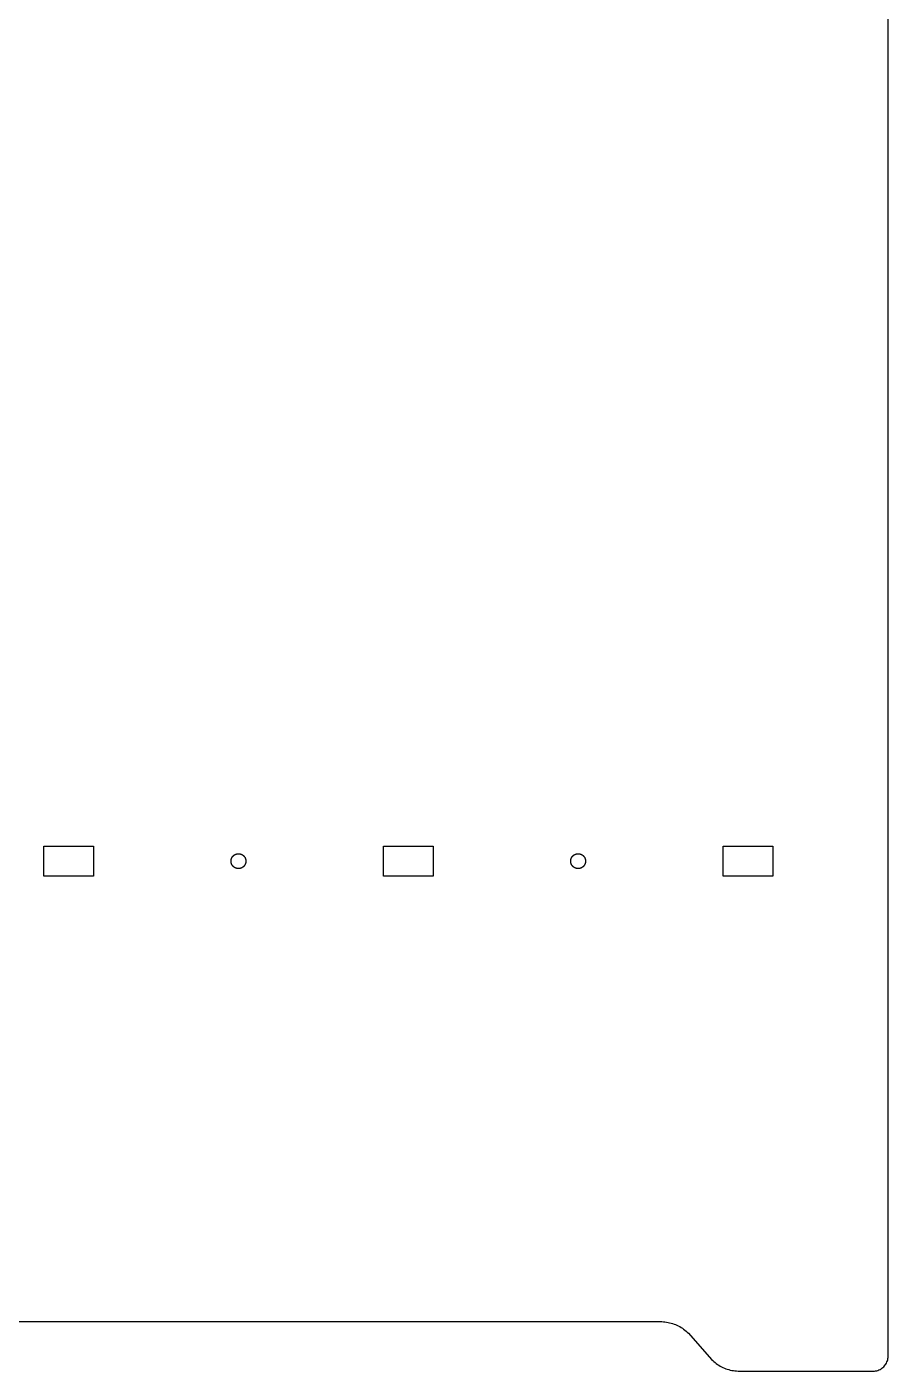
# Model space of a CAD drawing. Header units: metres. Extents: x -178 to 166, y -272 to 272.
# Drawn here: x -8.4 to 165.5, y -271.5 to 0 of the extents above; entities that cross this region are included whole.
import ezdxf

# ---------------------------------------------------------------- set-up
doc = ezdxf.new("R2010")
doc.units = ezdxf.units.M

msp = doc.modelspace()

# ---------------------------------------------------------------- linework, layer by layer
for p, q in [((165.5, -268.5), (165.5, 258.5)), ((-5.00002, -171.5), (-5.00002, -165.5)), ((-5.00002, -165.5), (4.99998, -165.5)), ((4.99998, -165.5), (4.99998, -171.5)), ((63.6, -171.5), (63.6, -165.5)), ((63.6, -165.5), (73.6, -165.5)), ((73.6, -165.5), (73.6, -171.5)), ((132.2, -171.5), (132.2, -165.5)), ((132.2, -165.5), (142.2, -165.5)), ((142.2, -165.5), (142.2, -171.5)), ((32.8082, -168.343), (32.8112, -168.317)), ((32.8112, -168.317), (32.8146, -168.291)), ((32.8146, -168.291), (32.8185, -168.265)), ((32.8185, -168.265), (32.8228, -168.24)), ((32.8228, -168.24), (32.8275, -168.214)), ((32.8275, -168.214), (32.8328, -168.188)), ((32.8328, -168.188), (32.8384, -168.163)), ((32.8384, -168.163), (32.8445, -168.137)), ((32.8445, -168.137), (32.8511, -168.112)), ((32.8511, -168.112), (32.8581, -168.087)), ((32.8581, -168.087), (32.8655, -168.061)), ((32.8655, -168.061), (32.8734, -168.036)), ((32.8734, -168.036), (32.8817, -168.012)), ((32.8817, -168.012), (32.8904, -167.987)), ((32.8904, -167.987), (32.8996, -167.962)), ((32.8996, -167.962), (32.9092, -167.938)), ((32.9092, -167.938), (32.9192, -167.914)), ((32.9192, -167.914), (32.9297, -167.89)), ((32.9297, -167.89), (32.9405, -167.866)), ((32.9405, -167.866), (32.9518, -167.842)), ((32.9518, -167.842), (32.9635, -167.819)), ((32.9635, -167.819), (32.9756, -167.796)), ((32.9756, -167.796), (32.9881, -167.773)), ((32.9881, -167.773), (33.0009, -167.75)), ((33.0009, -167.75), (33.0142, -167.727)), ((33.0142, -167.727), (33.0279, -167.705)), ((33.0279, -167.705), (33.042, -167.683)), ((33.042, -167.683), (33.0564, -167.661)), ((33.0564, -167.661), (33.0713, -167.64)), ((33.0713, -167.64), (33.0865, -167.618)), ((33.0865, -167.618), (33.102, -167.597)), ((33.102, -167.597), (33.118, -167.577)), ((33.118, -167.577), (33.1343, -167.556)), ((33.1343, -167.556), (33.1509, -167.536)), ((33.1509, -167.536), (33.1679, -167.516)), ((33.1679, -167.516), (33.1853, -167.496)), ((33.1853, -167.496), (33.203, -167.477)), ((33.203, -167.477), (33.221, -167.458)), ((33.221, -167.458), (33.2393, -167.439)), ((33.2393, -167.439), (33.258, -167.421)), ((33.258, -167.421), (33.277, -167.403)), ((33.277, -167.403), (33.2963, -167.385)), ((33.2963, -167.385), (33.3159, -167.368)), ((33.3159, -167.368), (33.3358, -167.351)), ((33.3358, -167.351), (33.356, -167.334)), ((33.356, -167.334), (33.3765, -167.318)), ((33.3765, -167.318), (33.3973, -167.302)), ((33.3973, -167.302), (33.4183, -167.286)), ((33.4183, -167.286), (33.4396, -167.271)), ((33.4396, -167.271), (33.4612, -167.256)), ((33.4612, -167.256), (33.483, -167.242)), ((33.483, -167.242), (33.5051, -167.228)), ((33.5051, -167.228), (33.5274, -167.214)), ((33.5274, -167.214), (33.55, -167.201)), ((33.55, -167.201), (33.5728, -167.188)), ((33.5728, -167.188), (33.5958, -167.176)), ((33.5958, -167.176), (33.619, -167.163)), ((33.619, -167.163), (33.6424, -167.152)), ((33.6424, -167.152), (33.6661, -167.141)), ((33.6661, -167.141), (33.6899, -167.13)), ((33.6899, -167.13), (33.7139, -167.119)), ((33.7139, -167.119), (33.7381, -167.109)), ((33.7381, -167.109), (33.7624, -167.1)), ((33.7624, -167.1), (33.787, -167.09)), ((33.787, -167.09), (33.8116, -167.082)), ((33.8116, -167.082), (33.8365, -167.073)), ((33.8365, -167.073), (33.8614, -167.066)), ((33.8614, -167.066), (33.8865, -167.058)), ((33.8865, -167.058), (33.9118, -167.051)), ((33.9118, -167.051), (33.9371, -167.045)), ((33.9371, -167.045), (33.9626, -167.038)), ((33.9626, -167.038), (33.9881, -167.033)), ((33.9881, -167.033), (34.0138, -167.028)), ((34.0138, -167.028), (34.0395, -167.023)), ((34.0395, -167.023), (34.0653, -167.018)), ((34.0653, -167.018), (34.0912, -167.015)), ((34.0912, -167.015), (34.1172, -167.011)), ((34.1172, -167.011), (34.1432, -167.008)), ((34.1432, -167.008), (34.1693, -167.006)), ((34.1693, -167.006), (34.1953, -167.004)), ((34.1953, -167.004), (34.2215, -167.002)), ((34.2215, -167.002), (34.2476, -167.001)), ((34.2476, -167.001), (34.2738, -167)), ((34.2738, -167), (34.3, -167)), ((34.3, -167), (34.3262, -167)), ((34.3262, -167), (34.3523, -167.001)), ((34.3523, -167.001), (34.3785, -167.002)), ((34.3785, -167.002), (34.4046, -167.004)), ((34.4046, -167.004), (34.4307, -167.006)), ((34.4307, -167.006), (34.4568, -167.008)), ((34.4568, -167.008), (34.4828, -167.011)), ((34.4828, -167.011), (34.5087, -167.015)), ((34.5087, -167.015), (34.5346, -167.018)), ((34.5346, -167.018), (34.5605, -167.023)), ((34.5605, -167.023), (34.5862, -167.028)), ((34.5862, -167.028), (34.6118, -167.033)), ((34.6118, -167.033), (34.6374, -167.038)), ((34.6374, -167.038), (34.6629, -167.045)), ((34.6629, -167.045), (34.6882, -167.051)), ((34.6882, -167.051), (34.7134, -167.058)), ((34.7134, -167.058), (34.7385, -167.066)), ((34.7385, -167.066), (34.7635, -167.073)), ((34.7635, -167.073), (34.7883, -167.082)), ((34.7883, -167.082), (34.813, -167.09)), ((34.813, -167.09), (34.8375, -167.1)), ((34.8375, -167.1), (34.8619, -167.109)), ((34.8619, -167.109), (34.8861, -167.119)), ((34.8861, -167.119), (34.9101, -167.13)), ((34.9101, -167.13), (34.9339, -167.141)), ((34.9339, -167.141), (34.9575, -167.152)), ((34.9575, -167.152), (34.981, -167.163)), ((34.981, -167.163), (35.0042, -167.176)), ((35.0042, -167.176), (35.0272, -167.188)), ((35.0272, -167.188), (35.05, -167.201)), ((35.05, -167.201), (35.0725, -167.214)), ((35.0725, -167.214), (35.0949, -167.228)), ((35.0949, -167.228), (35.1169, -167.242)), ((35.1169, -167.242), (35.1388, -167.256)), ((35.1388, -167.256), (35.1604, -167.271)), ((35.1604, -167.271), (35.1817, -167.286)), ((35.1817, -167.286), (35.2027, -167.302)), ((35.2027, -167.302), (35.2235, -167.318)), ((35.2235, -167.318), (35.244, -167.334)), ((35.244, -167.334), (35.2642, -167.351)), ((35.2642, -167.351), (35.2841, -167.368)), ((35.2841, -167.368), (35.3037, -167.385)), ((35.3037, -167.385), (35.323, -167.403)), ((35.323, -167.403), (35.342, -167.421)), ((35.342, -167.421), (35.3606, -167.439)), ((35.3606, -167.439), (35.379, -167.458)), ((35.379, -167.458), (35.397, -167.477)), ((35.397, -167.477), (35.4147, -167.496)), ((35.4147, -167.496), (35.4321, -167.516)), ((35.4321, -167.516), (35.4491, -167.536)), ((35.4491, -167.536), (35.4657, -167.556)), ((35.4657, -167.556), (35.482, -167.577)), ((35.482, -167.577), (35.4979, -167.597)), ((35.4979, -167.597), (35.5135, -167.618)), ((35.5135, -167.618), (35.5287, -167.64)), ((35.5287, -167.64), (35.5435, -167.661)), ((35.5435, -167.661), (35.558, -167.683)), ((35.558, -167.683), (35.5721, -167.705)), ((35.5721, -167.705), (35.5857, -167.727)), ((35.5857, -167.727), (35.599, -167.75)), ((35.599, -167.75), (35.6119, -167.773)), ((35.6119, -167.773), (35.6244, -167.796)), ((35.6244, -167.796), (35.6365, -167.819)), ((35.6365, -167.819), (35.6482, -167.842)), ((35.6482, -167.842), (35.6594, -167.866)), ((35.6594, -167.866), (35.6703, -167.89)), ((35.6703, -167.89), (35.6807, -167.914)), ((35.6807, -167.914), (35.6908, -167.938)), ((35.6908, -167.938), (35.7003, -167.962)), ((35.7003, -167.962), (35.7095, -167.987)), ((35.7095, -167.987), (35.7183, -168.012)), ((35.7183, -168.012), (35.7266, -168.036)), ((35.7266, -168.036), (35.7344, -168.061)), ((35.7344, -168.061), (35.7419, -168.087)), ((35.7419, -168.087), (35.7489, -168.112)), ((35.7489, -168.112), (35.7554, -168.137)), ((35.7554, -168.137), (35.7615, -168.163)), ((35.7615, -168.163), (35.7672, -168.188)), ((35.7672, -168.188), (35.7724, -168.214)), ((35.7724, -168.214), (35.7772, -168.24)), ((35.7772, -168.24), (35.7815, -168.265)), ((35.7815, -168.265), (35.7854, -168.291)), ((35.7854, -168.291), (35.7888, -168.317)), ((35.7888, -168.317), (35.7918, -168.343)), ((101.408, -168.343), (101.411, -168.317)), ((101.411, -168.317), (101.415, -168.291)), ((101.415, -168.291), (101.418, -168.265)), ((101.418, -168.265), (101.423, -168.24)), ((101.423, -168.24), (101.428, -168.214)), ((101.428, -168.214), (101.433, -168.188)), ((101.433, -168.188), (101.438, -168.163)), ((101.438, -168.163), (101.445, -168.137)), ((101.445, -168.137), (101.451, -168.112)), ((101.451, -168.112), (101.458, -168.087)), ((101.458, -168.087), (101.466, -168.061)), ((101.466, -168.061), (101.473, -168.036)), ((101.473, -168.036), (101.482, -168.012)), ((101.482, -168.012), (101.49, -167.987)), ((101.49, -167.987), (101.5, -167.962)), ((101.5, -167.962), (101.509, -167.938)), ((101.509, -167.938), (101.519, -167.914)), ((101.519, -167.914), (101.53, -167.89)), ((101.53, -167.89), (101.541, -167.866)), ((101.541, -167.866), (101.552, -167.842)), ((101.552, -167.842), (101.563, -167.819)), ((101.563, -167.819), (101.576, -167.796)), ((101.576, -167.796), (101.588, -167.773)), ((101.588, -167.773), (101.601, -167.75)), ((101.601, -167.75), (101.614, -167.727)), ((101.614, -167.727), (101.628, -167.705)), ((101.628, -167.705), (101.642, -167.683)), ((101.642, -167.683), (101.656, -167.661)), ((101.656, -167.661), (101.671, -167.64)), ((101.671, -167.64), (101.686, -167.618)), ((101.686, -167.618), (101.702, -167.597)), ((101.702, -167.597), (101.718, -167.577)), ((101.718, -167.577), (101.734, -167.556)), ((101.734, -167.556), (101.751, -167.536)), ((101.751, -167.536), (101.768, -167.516)), ((101.768, -167.516), (101.785, -167.496)), ((101.785, -167.496), (101.803, -167.477)), ((101.803, -167.477), (101.821, -167.458)), ((101.821, -167.458), (101.839, -167.439)), ((101.839, -167.439), (101.858, -167.421)), ((101.858, -167.421), (101.877, -167.403)), ((101.877, -167.403), (101.896, -167.385)), ((101.896, -167.385), (101.916, -167.368)), ((101.916, -167.368), (101.936, -167.351)), ((101.936, -167.351), (101.956, -167.334)), ((101.956, -167.334), (101.977, -167.318)), ((101.977, -167.318), (101.997, -167.302)), ((101.997, -167.302), (102.018, -167.286)), ((102.018, -167.286), (102.04, -167.271)), ((102.04, -167.271), (102.061, -167.256)), ((102.061, -167.256), (102.083, -167.242)), ((102.083, -167.242), (102.105, -167.228)), ((102.105, -167.228), (102.127, -167.214)), ((102.127, -167.214), (102.15, -167.201)), ((102.15, -167.201), (102.173, -167.188)), ((102.173, -167.188), (102.196, -167.176)), ((102.196, -167.176), (102.219, -167.163)), ((102.219, -167.163), (102.242, -167.152)), ((102.242, -167.152), (102.266, -167.141)), ((102.266, -167.141), (102.29, -167.13)), ((102.29, -167.13), (102.314, -167.119)), ((102.314, -167.119), (102.338, -167.109)), ((102.338, -167.109), (102.362, -167.1)), ((102.362, -167.1), (102.387, -167.09)), ((102.387, -167.09), (102.412, -167.082)), ((102.412, -167.082), (102.436, -167.073)), ((102.436, -167.073), (102.461, -167.066)), ((102.461, -167.066), (102.487, -167.058)), ((102.487, -167.058), (102.512, -167.051)), ((102.512, -167.051), (102.537, -167.045)), ((102.537, -167.045), (102.563, -167.038)), ((102.563, -167.038), (102.588, -167.033)), ((102.588, -167.033), (102.614, -167.028)), ((102.614, -167.028), (102.64, -167.023)), ((102.64, -167.023), (102.665, -167.018)), ((102.665, -167.018), (102.691, -167.015)), ((102.691, -167.015), (102.717, -167.011)), ((102.717, -167.011), (102.743, -167.008)), ((102.743, -167.008), (102.769, -167.006)), ((102.769, -167.006), (102.795, -167.004)), ((102.795, -167.004), (102.821, -167.002)), ((102.821, -167.002), (102.848, -167.001)), ((102.848, -167.001), (102.874, -167)), ((102.874, -167), (102.9, -167)), ((102.9, -167), (102.926, -167)), ((102.926, -167), (102.952, -167.001)), ((102.952, -167.001), (102.979, -167.002)), ((102.979, -167.002), (103.005, -167.004)), ((103.005, -167.004), (103.031, -167.006)), ((103.031, -167.006), (103.057, -167.008)), ((103.057, -167.008), (103.083, -167.011)), ((103.083, -167.011), (103.109, -167.015)), ((103.109, -167.015), (103.135, -167.018)), ((103.135, -167.018), (103.16, -167.023)), ((103.16, -167.023), (103.186, -167.028)), ((103.186, -167.028), (103.212, -167.033)), ((103.212, -167.033), (103.237, -167.038)), ((103.237, -167.038), (103.263, -167.045)), ((103.263, -167.045), (103.288, -167.051)), ((103.288, -167.051), (103.313, -167.058)), ((103.313, -167.058), (103.339, -167.066)), ((103.339, -167.066), (103.364, -167.073)), ((103.364, -167.073), (103.388, -167.082)), ((103.388, -167.082), (103.413, -167.09)), ((103.413, -167.09), (103.438, -167.1)), ((103.438, -167.1), (103.462, -167.109)), ((103.462, -167.109), (103.486, -167.119)), ((103.486, -167.119), (103.51, -167.13)), ((103.51, -167.13), (103.534, -167.141)), ((103.534, -167.141), (103.558, -167.152)), ((103.558, -167.152), (103.581, -167.163)), ((103.581, -167.163), (103.604, -167.176)), ((103.604, -167.176), (103.627, -167.188)), ((103.627, -167.188), (103.65, -167.201)), ((103.65, -167.201), (103.673, -167.214)), ((103.673, -167.214), (103.695, -167.228)), ((103.695, -167.228), (103.717, -167.242)), ((103.717, -167.242), (103.739, -167.256)), ((103.739, -167.256), (103.76, -167.271)), ((103.76, -167.271), (103.782, -167.286)), ((103.782, -167.286), (103.803, -167.302)), ((103.803, -167.302), (103.823, -167.318)), ((103.823, -167.318), (103.844, -167.334)), ((103.844, -167.334), (103.864, -167.351)), ((103.864, -167.351), (103.884, -167.368)), ((103.884, -167.368), (103.904, -167.385)), ((103.904, -167.385), (103.923, -167.403)), ((103.923, -167.403), (103.942, -167.421)), ((103.942, -167.421), (103.961, -167.439)), ((103.961, -167.439), (103.979, -167.458)), ((103.979, -167.458), (103.997, -167.477)), ((103.997, -167.477), (104.015, -167.496)), ((104.015, -167.496), (104.032, -167.516)), ((104.032, -167.516), (104.049, -167.536)), ((104.049, -167.536), (104.066, -167.556)), ((104.066, -167.556), (104.082, -167.577)), ((104.082, -167.577), (104.098, -167.597)), ((104.098, -167.597), (104.114, -167.618)), ((104.114, -167.618), (104.129, -167.64)), ((104.129, -167.64), (104.144, -167.661)), ((104.144, -167.661), (104.158, -167.683)), ((104.158, -167.683), (104.172, -167.705)), ((104.172, -167.705), (104.186, -167.727)), ((104.186, -167.727), (104.199, -167.75)), ((104.199, -167.75), (104.212, -167.773)), ((104.212, -167.773), (104.224, -167.796)), ((104.224, -167.796), (104.236, -167.819)), ((104.236, -167.819), (104.248, -167.842)), ((104.248, -167.842), (104.259, -167.866)), ((104.259, -167.866), (104.27, -167.89)), ((104.27, -167.89), (104.281, -167.914)), ((104.281, -167.914), (104.291, -167.938)), ((104.291, -167.938), (104.3, -167.962)), ((104.3, -167.962), (104.31, -167.987)), ((104.31, -167.987), (104.318, -168.012)), ((104.318, -168.012), (104.327, -168.036)), ((104.327, -168.036), (104.334, -168.061)), ((104.334, -168.061), (104.342, -168.087)), ((104.342, -168.087), (104.349, -168.112)), ((104.349, -168.112), (104.355, -168.137)), ((104.355, -168.137), (104.362, -168.163)), ((104.362, -168.163), (104.367, -168.188)), ((104.367, -168.188), (104.372, -168.214)), ((104.372, -168.214), (104.377, -168.24)), ((104.377, -168.24), (104.382, -168.265)), ((104.382, -168.265), (104.385, -168.291)), ((104.385, -168.291), (104.389, -168.317)), ((104.389, -168.317), (104.392, -168.343)), ((32.8, -168.5), (32.8002, -168.474)), ((32.8002, -168.526), (32.8, -168.5)), ((32.8002, -168.474), (32.8009, -168.448)), ((32.8009, -168.552), (32.8002, -168.526)), ((32.8009, -168.448), (32.802, -168.422)), ((32.802, -168.579), (32.8009, -168.552)), ((32.802, -168.422), (32.8036, -168.395)), ((32.8036, -168.605), (32.802, -168.579)), ((32.8036, -168.395), (32.8057, -168.369)), ((32.8057, -168.631), (32.8036, -168.605)), ((32.8057, -168.369), (32.8082, -168.343)), ((32.8082, -168.657), (32.8057, -168.631)), ((32.8112, -168.683), (32.8082, -168.657)), ((32.8146, -168.709), (32.8112, -168.683)), ((32.8185, -168.735), (32.8146, -168.709)), ((32.8228, -168.76), (32.8185, -168.735)), ((32.8275, -168.786), (32.8228, -168.76)), ((32.8328, -168.812), (32.8275, -168.786)), ((32.8384, -168.837), (32.8328, -168.812)), ((32.8445, -168.863), (32.8384, -168.837)), ((32.8511, -168.888), (32.8445, -168.863)), ((32.8581, -168.913), (32.8511, -168.888)), ((32.8655, -168.939), (32.8581, -168.913)), ((32.8734, -168.964), (32.8655, -168.939)), ((32.8817, -168.988), (32.8734, -168.964)), ((32.8904, -169.013), (32.8817, -168.988)), ((32.8996, -169.038), (32.8904, -169.013)), ((32.9092, -169.062), (32.8996, -169.038)), ((32.9192, -169.086), (32.9092, -169.062)), ((32.9297, -169.11), (32.9192, -169.086)), ((32.9405, -169.134), (32.9297, -169.11)), ((32.9518, -169.158), (32.9405, -169.134)), ((32.9635, -169.181), (32.9518, -169.158)), ((32.9756, -169.204), (32.9635, -169.181)), ((32.9881, -169.227), (32.9756, -169.204)), ((33.0009, -169.25), (32.9881, -169.227)), ((33.0142, -169.273), (33.0009, -169.25)), ((33.0279, -169.295), (33.0142, -169.273)), ((33.042, -169.317), (33.0279, -169.295)), ((33.0564, -169.339), (33.042, -169.317)), ((33.0713, -169.36), (33.0564, -169.339)), ((33.0865, -169.382), (33.0713, -169.36)), ((33.102, -169.403), (33.0865, -169.382)), ((33.118, -169.423), (33.102, -169.403)), ((33.1343, -169.444), (33.118, -169.423)), ((33.1509, -169.464), (33.1343, -169.444)), ((33.1679, -169.484), (33.1509, -169.464)), ((33.1853, -169.504), (33.1679, -169.484)), ((33.203, -169.523), (33.1853, -169.504)), ((33.221, -169.542), (33.203, -169.523)), ((33.2393, -169.561), (33.221, -169.542)), ((33.258, -169.579), (33.2393, -169.561)), ((33.277, -169.597), (33.258, -169.579)), ((33.2963, -169.615), (33.277, -169.597)), ((33.3159, -169.632), (33.2963, -169.615)), ((33.3358, -169.649), (33.3159, -169.632)), ((33.356, -169.666), (33.3358, -169.649)), ((33.3765, -169.682), (33.356, -169.666)), ((33.3973, -169.698), (33.3765, -169.682)), ((33.4183, -169.714), (33.3973, -169.698)), ((33.4396, -169.729), (33.4183, -169.714)), ((33.4612, -169.744), (33.4396, -169.729)), ((33.483, -169.758), (33.4612, -169.744)), ((33.5051, -169.772), (33.483, -169.758)), ((33.5274, -169.786), (33.5051, -169.772)), ((33.55, -169.799), (33.5274, -169.786)), ((33.5728, -169.812), (33.55, -169.799)), ((33.5958, -169.824), (33.5728, -169.812)), ((33.619, -169.837), (33.5958, -169.824)), ((33.6424, -169.848), (33.619, -169.837)), ((33.6661, -169.859), (33.6424, -169.848)), ((33.6899, -169.87), (33.6661, -169.859)), ((33.7139, -169.881), (33.6899, -169.87)), ((33.7381, -169.891), (33.7139, -169.881)), ((33.7624, -169.9), (33.7381, -169.891)), ((33.787, -169.91), (33.7624, -169.9)), ((33.8116, -169.918), (33.787, -169.91)), ((33.8365, -169.927), (33.8116, -169.918)), ((33.8614, -169.934), (33.8365, -169.927)), ((33.8865, -169.942), (33.8614, -169.934)), ((33.9118, -169.949), (33.8865, -169.942)), ((33.9371, -169.955), (33.9118, -169.949)), ((33.9626, -169.962), (33.9371, -169.955)), ((33.9881, -169.967), (33.9626, -169.962)), ((34.0138, -169.972), (33.9881, -169.967)), ((34.0395, -169.977), (34.0138, -169.972)), ((34.0653, -169.982), (34.0395, -169.977)), ((34.0912, -169.985), (34.0653, -169.982)), ((34.1172, -169.989), (34.0912, -169.985)), ((34.1432, -169.992), (34.1172, -169.989)), ((34.1693, -169.994), (34.1432, -169.992)), ((34.1953, -169.996), (34.1693, -169.994)), ((34.2215, -169.998), (34.1953, -169.996)), ((34.2476, -169.999), (34.2215, -169.998)), ((34.2738, -170), (34.2476, -169.999)), ((34.3, -170), (34.2738, -170)), ((34.3262, -170), (34.3, -170)), ((34.3523, -169.999), (34.3262, -170)), ((34.3785, -169.998), (34.3523, -169.999)), ((34.4046, -169.996), (34.3785, -169.998)), ((34.4307, -169.994), (34.4046, -169.996)), ((34.4568, -169.992), (34.4307, -169.994)), ((34.4828, -169.989), (34.4568, -169.992)), ((34.5087, -169.985), (34.4828, -169.989)), ((34.5346, -169.982), (34.5087, -169.985)), ((34.5605, -169.977), (34.5346, -169.982)), ((34.5862, -169.972), (34.5605, -169.977)), ((34.6118, -169.967), (34.5862, -169.972)), ((34.6374, -169.962), (34.6118, -169.967)), ((34.6629, -169.955), (34.6374, -169.962)), ((34.6882, -169.949), (34.6629, -169.955)), ((34.7134, -169.942), (34.6882, -169.949)), ((34.7385, -169.934), (34.7134, -169.942)), ((34.7635, -169.927), (34.7385, -169.934)), ((34.7883, -169.918), (34.7635, -169.927)), ((34.813, -169.91), (34.7883, -169.918)), ((34.8375, -169.9), (34.813, -169.91)), ((34.8619, -169.891), (34.8375, -169.9)), ((34.8861, -169.881), (34.8619, -169.891)), ((34.9101, -169.87), (34.8861, -169.881)), ((34.9339, -169.859), (34.9101, -169.87)), ((34.9575, -169.848), (34.9339, -169.859)), ((34.981, -169.837), (34.9575, -169.848)), ((35.0042, -169.824), (34.981, -169.837)), ((35.0272, -169.812), (35.0042, -169.824)), ((35.05, -169.799), (35.0272, -169.812)), ((35.0725, -169.786), (35.05, -169.799)), ((35.0949, -169.772), (35.0725, -169.786)), ((35.1169, -169.758), (35.0949, -169.772)), ((35.1388, -169.744), (35.1169, -169.758)), ((35.1604, -169.729), (35.1388, -169.744)), ((35.1817, -169.714), (35.1604, -169.729)), ((35.2027, -169.698), (35.1817, -169.714)), ((35.2235, -169.682), (35.2027, -169.698)), ((35.244, -169.666), (35.2235, -169.682)), ((35.2642, -169.649), (35.244, -169.666)), ((35.2841, -169.632), (35.2642, -169.649)), ((35.3037, -169.615), (35.2841, -169.632)), ((35.323, -169.597), (35.3037, -169.615)), ((35.342, -169.579), (35.323, -169.597)), ((35.3606, -169.561), (35.342, -169.579)), ((35.379, -169.542), (35.3606, -169.561)), ((35.397, -169.523), (35.379, -169.542)), ((35.4147, -169.504), (35.397, -169.523)), ((35.4321, -169.484), (35.4147, -169.504)), ((35.4491, -169.464), (35.4321, -169.484)), ((35.4657, -169.444), (35.4491, -169.464)), ((35.482, -169.423), (35.4657, -169.444)), ((35.4979, -169.403), (35.482, -169.423)), ((35.5135, -169.382), (35.4979, -169.403)), ((35.5287, -169.36), (35.5135, -169.382)), ((35.5435, -169.339), (35.5287, -169.36)), ((35.558, -169.317), (35.5435, -169.339)), ((35.5721, -169.295), (35.558, -169.317)), ((35.5857, -169.273), (35.5721, -169.295)), ((35.599, -169.25), (35.5857, -169.273)), ((35.6119, -169.227), (35.599, -169.25)), ((35.6244, -169.204), (35.6119, -169.227)), ((35.6365, -169.181), (35.6244, -169.204)), ((35.6482, -169.158), (35.6365, -169.181)), ((35.6594, -169.134), (35.6482, -169.158)), ((35.6703, -169.11), (35.6594, -169.134)), ((35.6807, -169.086), (35.6703, -169.11)), ((35.6908, -169.062), (35.6807, -169.086)), ((35.7003, -169.038), (35.6908, -169.062)), ((35.7095, -169.013), (35.7003, -169.038)), ((35.7183, -168.988), (35.7095, -169.013)), ((35.7266, -168.964), (35.7183, -168.988)), ((35.7344, -168.939), (35.7266, -168.964)), ((35.7419, -168.913), (35.7344, -168.939)), ((35.7489, -168.888), (35.7419, -168.913)), ((35.7554, -168.863), (35.7489, -168.888)), ((35.7615, -168.837), (35.7554, -168.863)), ((35.7672, -168.812), (35.7615, -168.837)), ((35.7724, -168.786), (35.7672, -168.812)), ((35.7772, -168.76), (35.7724, -168.786)), ((35.7815, -168.735), (35.7772, -168.76)), ((35.7854, -168.709), (35.7815, -168.735)), ((35.7888, -168.683), (35.7854, -168.709)), ((35.7918, -168.657), (35.7888, -168.683)), ((35.7918, -168.343), (35.7943, -168.369)), ((35.7943, -168.631), (35.7918, -168.657)), ((35.7943, -168.369), (35.7963, -168.395)), ((35.7963, -168.605), (35.7943, -168.631)), ((35.7963, -168.395), (35.7979, -168.422)), ((35.7979, -168.579), (35.7963, -168.605)), ((35.7979, -168.422), (35.7991, -168.448)), ((35.7991, -168.552), (35.7979, -168.579)), ((35.7991, -168.448), (35.7998, -168.474)), ((35.7998, -168.526), (35.7991, -168.552)), ((35.7998, -168.474), (35.8, -168.5)), ((35.8, -168.5), (35.7998, -168.526)), ((101.4, -168.474), (101.401, -168.448)), ((101.4, -168.5), (101.4, -168.474)), ((101.4, -168.526), (101.4, -168.5)), ((101.401, -168.552), (101.4, -168.526)), ((101.401, -168.448), (101.402, -168.422)), ((101.402, -168.579), (101.401, -168.552)), ((101.402, -168.422), (101.404, -168.395)), ((101.404, -168.605), (101.402, -168.579)), ((101.404, -168.395), (101.406, -168.369)), ((101.406, -168.631), (101.404, -168.605)), ((101.406, -168.369), (101.408, -168.343)), ((101.408, -168.657), (101.406, -168.631)), ((101.411, -168.683), (101.408, -168.657)), ((101.415, -168.709), (101.411, -168.683)), ((101.418, -168.735), (101.415, -168.709)), ((101.423, -168.76), (101.418, -168.735)), ((101.428, -168.786), (101.423, -168.76)), ((101.433, -168.812), (101.428, -168.786)), ((101.438, -168.837), (101.433, -168.812)), ((101.445, -168.863), (101.438, -168.837)), ((101.451, -168.888), (101.445, -168.863)), ((101.458, -168.913), (101.451, -168.888)), ((101.466, -168.939), (101.458, -168.913)), ((101.473, -168.964), (101.466, -168.939)), ((101.482, -168.988), (101.473, -168.964)), ((101.49, -169.013), (101.482, -168.988)), ((101.5, -169.038), (101.49, -169.013)), ((101.509, -169.062), (101.5, -169.038)), ((101.519, -169.086), (101.509, -169.062)), ((101.53, -169.11), (101.519, -169.086)), ((101.541, -169.134), (101.53, -169.11)), ((101.552, -169.158), (101.541, -169.134)), ((101.563, -169.181), (101.552, -169.158)), ((101.576, -169.204), (101.563, -169.181)), ((101.588, -169.227), (101.576, -169.204)), ((101.601, -169.25), (101.588, -169.227)), ((101.614, -169.273), (101.601, -169.25)), ((101.628, -169.295), (101.614, -169.273)), ((101.642, -169.317), (101.628, -169.295)), ((101.656, -169.339), (101.642, -169.317)), ((101.671, -169.36), (101.656, -169.339)), ((101.686, -169.382), (101.671, -169.36)), ((101.702, -169.403), (101.686, -169.382)), ((101.718, -169.423), (101.702, -169.403)), ((101.734, -169.444), (101.718, -169.423)), ((101.751, -169.464), (101.734, -169.444)), ((101.768, -169.484), (101.751, -169.464)), ((101.785, -169.504), (101.768, -169.484)), ((101.803, -169.523), (101.785, -169.504)), ((101.821, -169.542), (101.803, -169.523)), ((101.839, -169.561), (101.821, -169.542)), ((101.858, -169.579), (101.839, -169.561)), ((101.877, -169.597), (101.858, -169.579)), ((101.896, -169.615), (101.877, -169.597)), ((101.916, -169.632), (101.896, -169.615)), ((101.936, -169.649), (101.916, -169.632)), ((101.956, -169.666), (101.936, -169.649)), ((101.977, -169.682), (101.956, -169.666)), ((101.997, -169.698), (101.977, -169.682)), ((102.018, -169.714), (101.997, -169.698)), ((102.04, -169.729), (102.018, -169.714)), ((102.061, -169.744), (102.04, -169.729)), ((102.083, -169.758), (102.061, -169.744)), ((102.105, -169.772), (102.083, -169.758)), ((102.127, -169.786), (102.105, -169.772)), ((102.15, -169.799), (102.127, -169.786)), ((102.173, -169.812), (102.15, -169.799)), ((102.196, -169.824), (102.173, -169.812)), ((102.219, -169.837), (102.196, -169.824)), ((102.242, -169.848), (102.219, -169.837)), ((102.266, -169.859), (102.242, -169.848)), ((102.29, -169.87), (102.266, -169.859)), ((102.314, -169.881), (102.29, -169.87)), ((102.338, -169.891), (102.314, -169.881)), ((102.362, -169.9), (102.338, -169.891)), ((102.387, -169.91), (102.362, -169.9)), ((102.412, -169.918), (102.387, -169.91)), ((102.436, -169.927), (102.412, -169.918)), ((102.461, -169.934), (102.436, -169.927)), ((102.487, -169.942), (102.461, -169.934)), ((102.512, -169.949), (102.487, -169.942)), ((102.537, -169.955), (102.512, -169.949)), ((102.563, -169.962), (102.537, -169.955)), ((102.588, -169.967), (102.563, -169.962)), ((102.614, -169.972), (102.588, -169.967)), ((102.64, -169.977), (102.614, -169.972)), ((102.665, -169.982), (102.64, -169.977)), ((102.691, -169.985), (102.665, -169.982)), ((102.717, -169.989), (102.691, -169.985)), ((102.743, -169.992), (102.717, -169.989)), ((102.769, -169.994), (102.743, -169.992)), ((102.795, -169.996), (102.769, -169.994)), ((102.821, -169.998), (102.795, -169.996)), ((102.848, -169.999), (102.821, -169.998)), ((102.874, -170), (102.848, -169.999)), ((102.9, -170), (102.874, -170)), ((102.926, -170), (102.9, -170)), ((102.952, -169.999), (102.926, -170)), ((102.979, -169.998), (102.952, -169.999)), ((103.005, -169.996), (102.979, -169.998)), ((103.031, -169.994), (103.005, -169.996)), ((103.057, -169.992), (103.031, -169.994)), ((103.083, -169.989), (103.057, -169.992)), ((103.109, -169.985), (103.083, -169.989)), ((103.135, -169.982), (103.109, -169.985)), ((103.16, -169.977), (103.135, -169.982)), ((103.186, -169.972), (103.16, -169.977)), ((103.212, -169.967), (103.186, -169.972)), ((103.237, -169.962), (103.212, -169.967)), ((103.263, -169.955), (103.237, -169.962)), ((103.288, -169.949), (103.263, -169.955)), ((103.313, -169.942), (103.288, -169.949)), ((103.339, -169.934), (103.313, -169.942)), ((103.364, -169.927), (103.339, -169.934)), ((103.388, -169.918), (103.364, -169.927)), ((103.413, -169.91), (103.388, -169.918)), ((103.438, -169.9), (103.413, -169.91)), ((103.462, -169.891), (103.438, -169.9)), ((103.486, -169.881), (103.462, -169.891)), ((103.51, -169.87), (103.486, -169.881)), ((103.534, -169.859), (103.51, -169.87)), ((103.558, -169.848), (103.534, -169.859)), ((103.581, -169.837), (103.558, -169.848)), ((103.604, -169.824), (103.581, -169.837)), ((103.627, -169.812), (103.604, -169.824)), ((103.65, -169.799), (103.627, -169.812)), ((103.673, -169.786), (103.65, -169.799)), ((103.695, -169.772), (103.673, -169.786)), ((103.717, -169.758), (103.695, -169.772)), ((103.739, -169.744), (103.717, -169.758)), ((103.76, -169.729), (103.739, -169.744)), ((103.782, -169.714), (103.76, -169.729)), ((103.803, -169.698), (103.782, -169.714)), ((103.823, -169.682), (103.803, -169.698)), ((103.844, -169.666), (103.823, -169.682)), ((103.864, -169.649), (103.844, -169.666)), ((103.884, -169.632), (103.864, -169.649)), ((103.904, -169.615), (103.884, -169.632)), ((103.923, -169.597), (103.904, -169.615)), ((103.942, -169.579), (103.923, -169.597)), ((103.961, -169.561), (103.942, -169.579)), ((103.979, -169.542), (103.961, -169.561)), ((103.997, -169.523), (103.979, -169.542)), ((104.015, -169.504), (103.997, -169.523)), ((104.032, -169.484), (104.015, -169.504)), ((104.049, -169.464), (104.032, -169.484)), ((104.066, -169.444), (104.049, -169.464)), ((104.082, -169.423), (104.066, -169.444)), ((104.098, -169.403), (104.082, -169.423)), ((104.114, -169.382), (104.098, -169.403)), ((104.129, -169.36), (104.114, -169.382)), ((104.144, -169.339), (104.129, -169.36)), ((104.158, -169.317), (104.144, -169.339)), ((104.172, -169.295), (104.158, -169.317)), ((104.186, -169.273), (104.172, -169.295)), ((104.199, -169.25), (104.186, -169.273)), ((104.212, -169.227), (104.199, -169.25)), ((104.224, -169.204), (104.212, -169.227)), ((104.236, -169.181), (104.224, -169.204)), ((104.248, -169.158), (104.236, -169.181)), ((104.259, -169.134), (104.248, -169.158)), ((104.27, -169.11), (104.259, -169.134)), ((104.281, -169.086), (104.27, -169.11)), ((104.291, -169.062), (104.281, -169.086)), ((104.3, -169.038), (104.291, -169.062)), ((104.31, -169.013), (104.3, -169.038)), ((104.318, -168.988), (104.31, -169.013)), ((104.327, -168.964), (104.318, -168.988)), ((104.334, -168.939), (104.327, -168.964)), ((104.342, -168.913), (104.334, -168.939)), ((104.349, -168.888), (104.342, -168.913)), ((104.355, -168.863), (104.349, -168.888)), ((104.362, -168.837), (104.355, -168.863)), ((104.367, -168.812), (104.362, -168.837)), ((104.372, -168.786), (104.367, -168.812)), ((104.377, -168.76), (104.372, -168.786)), ((104.382, -168.735), (104.377, -168.76)), ((104.385, -168.709), (104.382, -168.735)), ((104.389, -168.683), (104.385, -168.709)), ((104.392, -168.657), (104.389, -168.683)), ((104.392, -168.343), (104.394, -168.369)), ((104.394, -168.631), (104.392, -168.657)), ((104.394, -168.369), (104.396, -168.395)), ((104.396, -168.605), (104.394, -168.631)), ((104.396, -168.395), (104.398, -168.422)), ((104.398, -168.579), (104.396, -168.605)), ((104.398, -168.422), (104.399, -168.448)), ((104.399, -168.552), (104.398, -168.579)), ((104.399, -168.448), (104.4, -168.474)), ((104.4, -168.526), (104.399, -168.552)), ((104.4, -168.474), (104.4, -168.5)), ((104.4, -168.5), (104.4, -168.526)), ((4.99998, -171.5), (-5.00002, -171.5)), ((73.6, -171.5), (63.6, -171.5)), ((142.2, -171.5), (132.2, -171.5)), ((-131.5, -261.5), (119.5, -261.5)), ((119.5, -261.5), (119.814, -261.506)), ((119.814, -261.506), (120.128, -261.525)), ((120.128, -261.525), (120.44, -261.555)), ((120.44, -261.555), (120.751, -261.598)), ((120.751, -261.598), (121.061, -261.654)), ((121.061, -261.654), (121.368, -261.721)), ((121.368, -261.721), (121.672, -261.8)), ((121.672, -261.8), (121.972, -261.892)), ((121.972, -261.892), (122.269, -261.994)), ((122.269, -261.994), (122.561, -262.109)), ((122.561, -262.109), (122.849, -262.235)), ((122.849, -262.235), (123.132, -262.372)), ((123.132, -262.372), (123.409, -262.52)), ((123.409, -262.52), (123.68, -262.679)), ((123.68, -262.679), (123.945, -262.848)), ((123.945, -262.848), (124.202, -263.028)), ((124.202, -263.028), (124.453, -263.217)), ((124.453, -263.217), (124.696, -263.417)), ((124.696, -263.417), (124.93, -263.625)), ((124.93, -263.625), (125.157, -263.843)), ((125.157, -263.843), (129.843, -269.157)), ((165.463, -268.969), (165.491, -268.735)), ((165.491, -268.735), (165.5, -268.5)), ((129.843, -269.157), (130.07, -269.375)), ((130.07, -269.375), (130.304, -269.583)), ((130.304, -269.583), (130.547, -269.783)), ((130.547, -269.783), (130.798, -269.972)), ((130.798, -269.972), (131.055, -270.152)), ((131.055, -270.152), (131.32, -270.321)), ((131.32, -270.321), (131.591, -270.48)), ((131.591, -270.48), (131.868, -270.628)), ((131.868, -270.628), (132.151, -270.765)), ((132.151, -270.765), (132.439, -270.891)), ((132.439, -270.891), (132.731, -271.006)), ((132.731, -271.006), (133.028, -271.108)), ((133.028, -271.108), (133.328, -271.2)), ((133.328, -271.2), (133.632, -271.279)), ((133.632, -271.279), (133.939, -271.346)), ((133.939, -271.346), (134.249, -271.402)), ((134.249, -271.402), (134.56, -271.445)), ((134.56, -271.445), (134.872, -271.475)), ((134.872, -271.475), (135.186, -271.494)), ((135.186, -271.494), (135.5, -271.5)), ((135.5, -271.5), (162.5, -271.5)), ((162.5, -271.5), (162.735, -271.491)), ((162.735, -271.491), (162.969, -271.463)), ((162.969, -271.463), (163.2, -271.417)), ((163.2, -271.417), (163.427, -271.353)), ((163.427, -271.353), (163.648, -271.272)), ((163.648, -271.272), (163.862, -271.173)), ((163.862, -271.173), (164.067, -271.058)), ((164.067, -271.058), (164.263, -270.927)), ((164.263, -270.927), (164.448, -270.781)), ((164.448, -270.781), (164.621, -270.621)), ((164.621, -270.621), (164.781, -270.448)), ((164.781, -270.448), (164.927, -270.263)), ((164.927, -270.263), (165.058, -270.068)), ((165.058, -270.068), (165.173, -269.862)), ((165.173, -269.862), (165.272, -269.648)), ((165.272, -269.648), (165.353, -269.427)), ((165.353, -269.427), (165.417, -269.2)), ((165.417, -269.2), (165.463, -268.969))]:
    msp.add_line(p, q)

doc.saveas('drawing.dxf')
